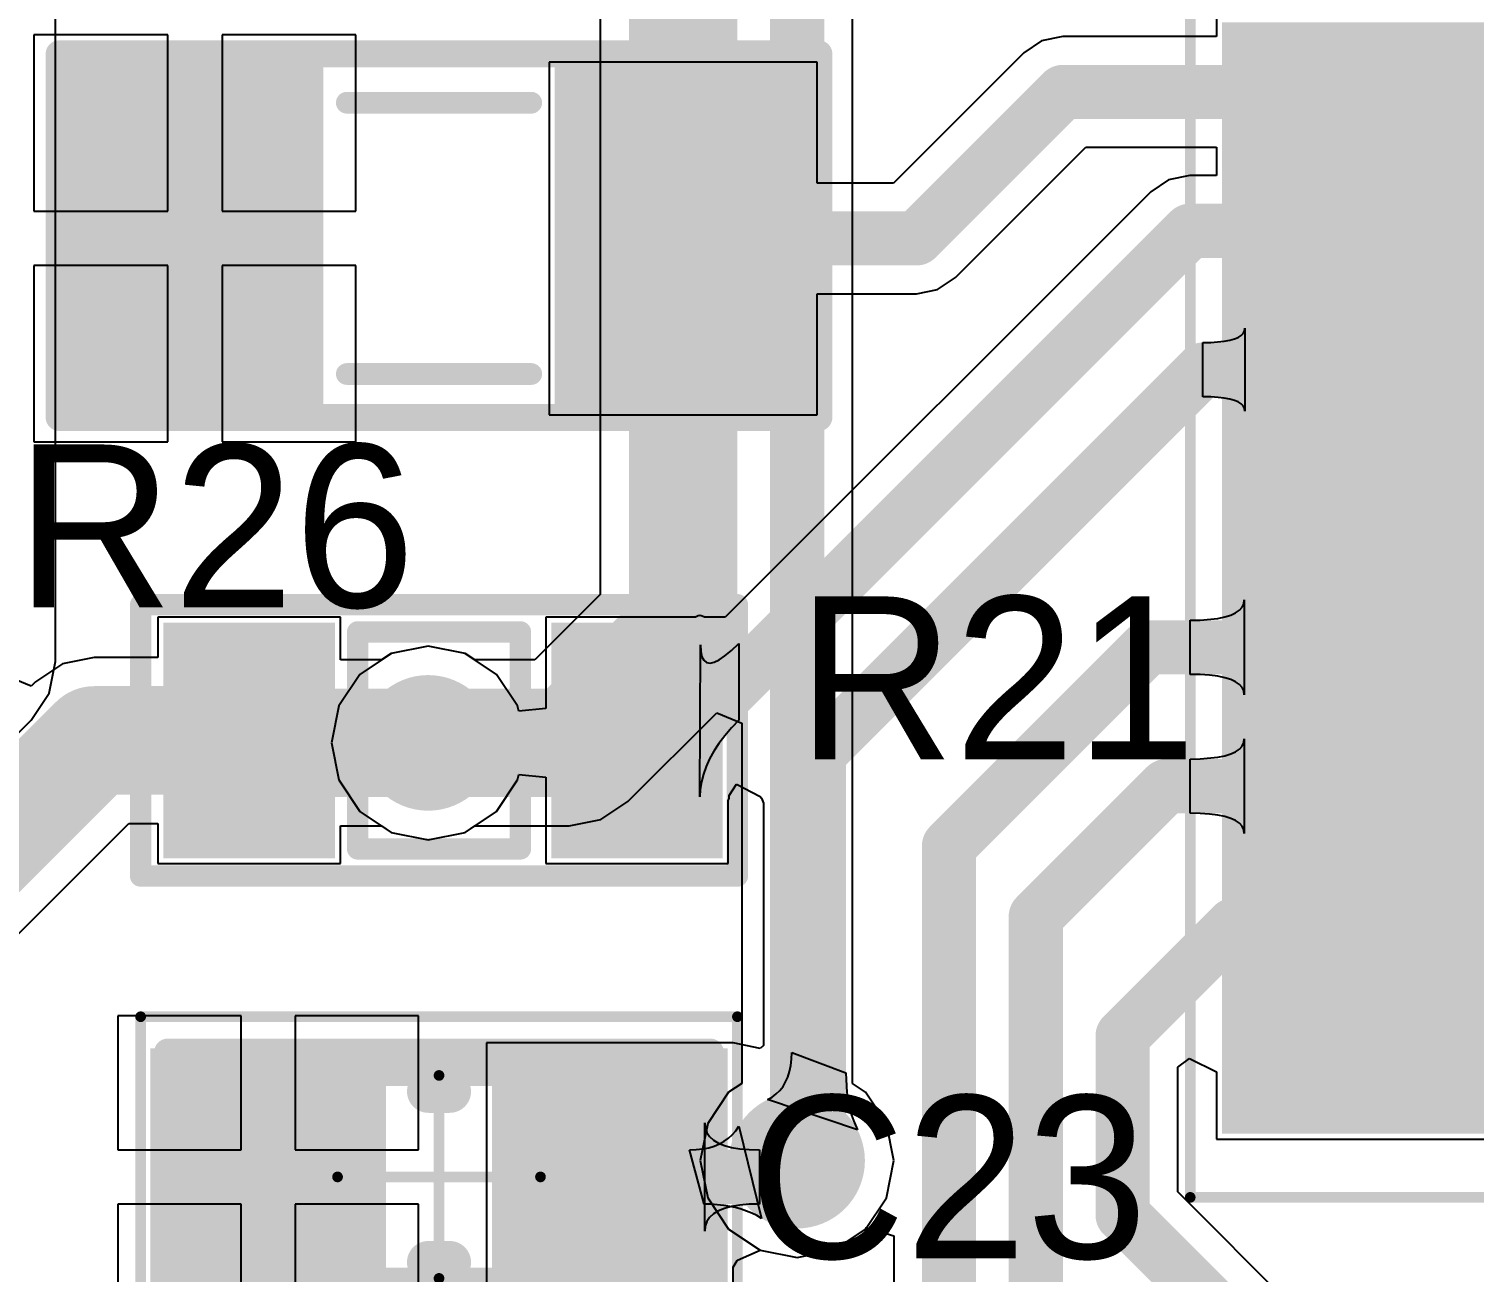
# Model space of a CAD drawing. Header units: millimetres. Extents: x 3.76 to 6.92, y 1.08 to 2.74.
# Drawn here: x 6.0144 to 6.2808, y 1.6615 to 1.8906 of the extents above; entities that cross this region are included whole.
import ezdxf

# ---------------------------------------------------------------- set-up
doc = ezdxf.new("R2010")
doc.units = ezdxf.units.MM
doc.header["$MEASUREMENT"] = 0
for name, color, linetype in [('BottomLayer', 5, 'Continuous'), ('Mechanical13', 56, 'Continuous'), ('Mechanical15', 56, 'Continuous'), ('MultiLayer', 9, 'Continuous'), ('TopLayer', 1, 'Continuous'), ('TopOverlay', 2, 'Continuous'), ('TopPaste', 8, 'Continuous'), ('TopSolder', 216, 'Continuous'), ('ViaHoleLayer', 16, 'Continuous')]:
    doc.layers.add(name, color=color, linetype=linetype)

# ---------------------------------------------------------------- blocks, each defined once
blk = doc.blocks.new('RES_SMD_0805_17')
at = {"layer": 'TopLayer'}
for points in [[(-0.0646866, -0.0275), (-0.0253166, -0.0275), (-0.0646866, 0.0275), (-0.0253166, 0.0275)], [(0.0253134, -0.0275), (0.0646834, -0.0275), (0.0253134, 0.0275), (0.0646834, 0.0275)]]:
    blk.add_solid(points, dxfattribs=at)
at = {"layer": 'TopOverlay'}
for points, const_width in [([(-0.07, 0.033), (-0.07, -0.034)], 0.005), ([(0.07, 0.033), (-0.07, 0.033)], 0.005), ([(0.07, 0.033), (0.07, -0.034)], 0.005), ([(0.0169984, 0.025), (-0.0170016, 0.025)], 0.004), ([(0.0169984, -0.025), (-0.0170016, -0.025)], 0.004), ([(0.07, -0.034), (-0.07, -0.034)], 0.005)]:
    blk.add_lwpolyline(points, dxfattribs=dict(at, const_width=const_width))
for points, const_width in [([(-0.07125, 0.033, 1), (-0.06875, 0.033, 1)], 0.0025), ([(-0.07125, 0.033, 1), (-0.06875, 0.033, 1)], 0.0025), ([(0.06875, 0.033, 1), (0.07125, 0.033, 1)], 0.0025), ([(0.06875, 0.033, 1), (0.07125, 0.033, 1)], 0.0025), ([(-0.0180016, 0.025, 1), (-0.0160016, 0.025, 1)], 0.002), ([(0.0159984, 0.025, 1), (0.0179984, 0.025, 1)], 0.002), ([(-0.0180016, -0.025, 1), (-0.0160016, -0.025, 1)], 0.002), ([(0.0159984, -0.025, 1), (0.0179984, -0.025, 1)], 0.002), ([(-0.07125, -0.034, 1), (-0.06875, -0.034, 1)], 0.0025), ([(-0.07125, -0.034, 1), (-0.06875, -0.034, 1)], 0.0025), ([(0.06875, -0.034, 1), (0.07125, -0.034, 1)], 0.0025), ([(0.06875, -0.034, 1), (0.07125, -0.034, 1)], 0.0025)]:
    blk.add_lwpolyline(points, format="xyb", close=True, dxfattribs=dict(at, const_width=const_width))
at = {"layer": 'TopPaste'}
for points in [[(-0.0646866, -0.0275), (-0.0253166, -0.0275), (-0.0646866, 0.0275), (-0.0253166, 0.0275)], [(0.0253134, -0.0275), (0.0646834, -0.0275), (0.0253134, 0.0275), (0.0646834, 0.0275)]]:
    blk.add_solid(points, dxfattribs=at)
at = {"layer": 'TopSolder'}
for points in [[(-0.0686866, -0.0315), (-0.0213166, -0.0315), (-0.0686866, 0.0315), (-0.0213166, 0.0315)], [(0.0213134, -0.0315), (0.0686834, -0.0315), (0.0213134, 0.0315), (0.0686834, 0.0315)]]:
    blk.add_solid(points, dxfattribs=at)
blk = doc.blocks.new('RES_SMD_0603_22')
at = {"layer": 'TopLayer'}
for points in [[(-0.0468142, -0.0177165), (-0.0231922, -0.0177165), (-0.0468142, 0.0177165), (-0.0231922, 0.0177165)], [(0.0246772, -0.0177119), (0.0482992, -0.0177119), (0.0246772, 0.0177211), (0.0482992, 0.0177211)]]:
    blk.add_solid(points, dxfattribs=at)
at = {"layer": 'TopOverlay', "const_width": 0.003937}
for points in [[(-0.0550032, 0.025), (0.0549968, 0.025)], [(-0.0550032, -0.025), (-0.0550032, 0.025)], [(0.0549968, -0.025), (0.0549968, 0.025)], [(-0.0150032, 0.02), (0.0149968, 0.02)], [(-0.0150032, -0.02), (-0.0150032, 0.02)], [(0.0149968, -0.02), (0.0149968, 0.02)], [(-0.0150032, -0.02), (0.0149968, -0.02)], [(-0.0550032, -0.025), (0.0349968, -0.025)], [(0.0349968, -0.025), (0.0549968, -0.025)]]:
    blk.add_lwpolyline(points, dxfattribs=at)
at = {"layer": 'TopOverlay', "const_width": 0.0019685}
for points in [[(-0.0559874, 0.025, 1), (-0.054019, 0.025, 1)], [(-0.0559874, 0.025, 1), (-0.054019, 0.025, 1)], [(0.0540126, 0.025, 1), (0.055981, 0.025, 1)], [(0.0540126, 0.025, 1), (0.055981, 0.025, 1)], [(-0.0159874, 0.02, 1), (-0.014019, 0.02, 1)], [(-0.0159874, 0.02, 1), (-0.014019, 0.02, 1)], [(0.0140126, 0.02, 1), (0.015981, 0.02, 1)], [(0.0140126, 0.02, 1), (0.015981, 0.02, 1)], [(-0.0159874, -0.02, 1), (-0.014019, -0.02, 1)], [(-0.0159874, -0.02, 1), (-0.014019, -0.02, 1)], [(0.0140126, -0.02, 1), (0.015981, -0.02, 1)], [(0.0140126, -0.02, 1), (0.015981, -0.02, 1)], [(-0.0559874, -0.025, 1), (-0.054019, -0.025, 1)], [(-0.0559874, -0.025, 1), (-0.054019, -0.025, 1)], [(0.0340126, -0.025, 1), (0.035981, -0.025, 1)], [(0.0340126, -0.025, 1), (0.035981, -0.025, 1)], [(0.0540126, -0.025, 1), (0.055981, -0.025, 1)], [(0.0540126, -0.025, 1), (0.055981, -0.025, 1)]]:
    blk.add_lwpolyline(points, format="xyb", close=True, dxfattribs=at)
at = {"layer": 'TopPaste'}
for points in [[(-0.0468142, -0.0177165), (-0.0231922, -0.0177165), (-0.0468142, 0.0177165), (-0.0231922, 0.0177165)], [(0.0246772, -0.0177119), (0.0482992, -0.0177119), (0.0246772, 0.0177211), (0.0482992, 0.0177211)]]:
    blk.add_solid(points, dxfattribs=at)
at = {"layer": 'TopSolder'}
for points in [[(-0.0508142, -0.0217165), (-0.0191922, -0.0217165), (-0.0508142, 0.0217165), (-0.0191922, 0.0217165)], [(0.0206772, -0.0217119), (0.0522992, -0.0217119), (0.0206772, 0.0217211), (0.0522992, 0.0217211)]]:
    blk.add_solid(points, dxfattribs=at)
blk = doc.blocks.new('SOP65P640X110_21N_49')
at = {"layer": 'Mechanical15', "const_width": 0.0019685}
for points in [[(-0.1535433, -0.1397638), (-0.1535433, 0.1397638)], [(-0.1535433, -0.1397638), (0.1535433, -0.1397638)]]:
    blk.add_lwpolyline(points, dxfattribs=at)
at = {"layer": 'Mechanical15', "const_width": 0.0009842}
blk.add_lwpolyline([(-0.1540354, -0.1397638, 1), (-0.1530512, -0.1397638, 1)], format="xyb", close=True, dxfattribs=at)
blk.add_lwpolyline([(-0.1540354, -0.1397638, 1), (-0.1530512, -0.1397638, 1)], format="xyb", close=True, dxfattribs=at)
at = {"layer": 'TopLayer'}
for points in [[(-0.1437008, 0.0551182), (-0.0866142, 0.0551182), (-0.1437008, 0.0728346), (-0.0866142, 0.0728346)], [(-0.1437008, 0.0295276), (-0.0866142, 0.0295276), (-0.1437008, 0.047244), (-0.0866142, 0.047244)], [(-0.1437008, 0.0039371), (-0.0866142, 0.0039371), (-0.1437008, 0.0216535), (-0.0866142, 0.0216535)], [(-0.1437008, -0.0216535), (-0.0866142, -0.0216535), (-0.1437008, -0.0039371), (-0.0866142, -0.0039371)], [(-0.1437008, -0.047244), (-0.0866142, -0.047244), (-0.1437008, -0.0295276), (-0.0866142, -0.0295276)], [(-0.1437008, -0.0728346), (-0.0866142, -0.0728346), (-0.1437008, -0.0551182), (-0.0866142, -0.0551182)], [(-0.1437008, -0.0984251), (-0.0866142, -0.0984251), (-0.1437008, -0.0807087), (-0.0866142, -0.0807087)], [(-0.1437008, -0.1240157), (-0.0866142, -0.1240157), (-0.1437008, -0.1062993), (-0.0866142, -0.1062993)]]:
    blk.add_solid(points, dxfattribs=at)
at = {"layer": 'TopPaste'}
for points in [[(-0.1437008, 0.0551182), (-0.0866142, 0.0551182), (-0.1437008, 0.0728346), (-0.0866142, 0.0728346)], [(-0.1437008, 0.0295276), (-0.0866142, 0.0295276), (-0.1437008, 0.047244), (-0.0866142, 0.047244)], [(-0.1437008, 0.0039371), (-0.0866142, 0.0039371), (-0.1437008, 0.0216535), (-0.0866142, 0.0216535)], [(-0.1437008, -0.0216535), (-0.0866142, -0.0216535), (-0.1437008, -0.0039371), (-0.0866142, -0.0039371)], [(-0.1437008, -0.047244), (-0.0866142, -0.047244), (-0.1437008, -0.0295276), (-0.0866142, -0.0295276)], [(-0.1437008, -0.0728346), (-0.0866142, -0.0728346), (-0.1437008, -0.0551182), (-0.0866142, -0.0551182)], [(-0.1437008, -0.0984251), (-0.0866142, -0.0984251), (-0.1437008, -0.0807087), (-0.0866142, -0.0807087)], [(-0.1437008, -0.1240157), (-0.0866142, -0.1240157), (-0.1437008, -0.1062993), (-0.0866142, -0.1062993)]]:
    blk.add_solid(points, dxfattribs=at)
at = {"layer": 'TopSolder'}
for points in [[(-0.1477008, 0.0511182), (-0.0826142, 0.0511182), (-0.1477008, 0.0768346), (-0.0826142, 0.0768346)], [(-0.1477008, 0.0255276), (-0.0826142, 0.0255276), (-0.1477008, 0.051244), (-0.0826142, 0.051244)], [(-0.1477008, -6.29e-05), (-0.0826142, -6.29e-05), (-0.1477008, 0.0256535), (-0.0826142, 0.0256535)], [(-0.1477008, -0.0256535), (-0.0826142, -0.0256535), (-0.1477008, 6.29e-05), (-0.0826142, 6.29e-05)], [(-0.1477008, -0.051244), (-0.0826142, -0.051244), (-0.1477008, -0.0255276), (-0.0826142, -0.0255276)], [(-0.1477008, -0.0768346), (-0.0826142, -0.0768346), (-0.1477008, -0.0511182), (-0.0826142, -0.0511182)], [(-0.1477008, -0.1024251), (-0.0826142, -0.1024251), (-0.1477008, -0.0767087), (-0.0826142, -0.0767087)], [(-0.1477008, -0.1280157), (-0.0826142, -0.1280157), (-0.1477008, -0.1022993), (-0.0826142, -0.1022993)]]:
    blk.add_solid(points, dxfattribs=at)
blk = doc.blocks.new('CN_SMD_0603_59')
at = {"layer": 'Mechanical13', "const_width": 0.003937}
for points in [[(-0.0344488, 0.0187007), (-0.0344488, -0.0187008)], [(0.0344489, 0.0187007), (-0.0344488, 0.0187007)], [(0.0344489, 0.0187007), (0.0344489, -0.0187008)], [(0.0344489, -0.0187008), (-0.0344488, -0.0187008)]]:
    blk.add_lwpolyline(points, dxfattribs=at)
at = {"layer": 'Mechanical13', "const_width": 0.0019685}
for points in [[(-0.035433, 0.0187007, 1), (-0.0334646, 0.0187007, 1)], [(-0.035433, 0.0187007, 1), (-0.0334646, 0.0187007, 1)], [(0.0334647, 0.0187007, 1), (0.0354331, 0.0187007, 1)], [(0.0334647, 0.0187007, 1), (0.0354331, 0.0187007, 1)], [(-0.035433, -0.0187008, 1), (-0.0334646, -0.0187008, 1)], [(-0.035433, -0.0187008, 1), (-0.0334646, -0.0187008, 1)], [(0.0334647, -0.0187008, 1), (0.0354331, -0.0187008, 1)], [(0.0334647, -0.0187008, 1), (0.0354331, -0.0187008, 1)]]:
    blk.add_lwpolyline(points, format="xyb", close=True, dxfattribs=at)
at = {"layer": 'Mechanical15', "const_width": 0.0019685}
for points in [[(-0.055, 0.0295275), (-0.055, -0.0295276)], [(0.055, 0.0295275), (-0.055, 0.0295275)], [(0.055, 0.0295275), (0.055, -0.0295276)], [(1e-07, 0.0187007), (1e-07, -0.0187008)], [(0.0187009, 0), (-0.0187007, 0)], [(0.055, -0.0295276), (-0.055, -0.0295276)]]:
    blk.add_lwpolyline(points, dxfattribs=at)
at = {"layer": 'Mechanical15', "const_width": 0.0009842}
for points in [[(-0.0554921, 0.0295275, 1), (-0.0545079, 0.0295275, 1)], [(-0.0554921, 0.0295275, 1), (-0.0545079, 0.0295275, 1)], [(0.0545079, 0.0295275, 1), (0.0554921, 0.0295275, 1)], [(0.0545079, 0.0295275, 1), (0.0554921, 0.0295275, 1)], [(-0.000492, 0.0187007, 1), (0.0004922, 0.0187007, 1)], [(-0.0191928, 0, 1), (-0.0182086, 0, 1)], [(0.0182088, 0, 1), (0.019193, 0, 1)], [(-0.000492, -0.0187008, 1), (0.0004922, -0.0187008, 1)], [(-0.0554921, -0.0295276, 1), (-0.0545079, -0.0295276, 1)], [(-0.0554921, -0.0295276, 1), (-0.0545079, -0.0295276, 1)], [(0.0545079, -0.0295276, 1), (0.0554921, -0.0295276, 1)], [(0.0545079, -0.0295276, 1), (0.0554921, -0.0295276, 1)]]:
    blk.add_lwpolyline(points, format="xyb", close=True, dxfattribs=at)
at = {"layer": 'TopLayer'}
for points in [[(-0.0137795, -0.019685), (-0.0137795, 0.019685), (-0.0492125, -0.019685), (-0.0492125, 0.019685)], [(0.0492126, -0.019685), (0.0492126, 0.019685), (0.0137796, -0.019685), (0.0137796, 0.019685)]]:
    blk.add_solid(points, dxfattribs=at)
at = {"layer": 'TopOverlay'}
for points, const_width in [([(-0.0499984, 0.0230032), (-0.0499984, -0.0229968)], 0.005), ([(0.0500016, 0.0230032), (-0.0499984, 0.0230032)], 0.005), ([(0.0500016, 0.0230032), (0.0500016, -0.0229968)], 0.005), ([(0.0019686, 0.015748), (-0.0019684, 0.015748)], 0.007874), ([(0.0019686, -0.0157481), (-0.0019684, -0.0157481)], 0.007874), ([(0.0500016, -0.0229968), (-0.0499984, -0.0229968)], 0.005)]:
    blk.add_lwpolyline(points, dxfattribs=dict(at, const_width=const_width))
for points, const_width in [([(-0.0512484, 0.0230032, 1), (-0.0487484, 0.0230032, 1)], 0.0025), ([(-0.0512484, 0.0230032, 1), (-0.0487484, 0.0230032, 1)], 0.0025), ([(0.0487516, 0.0230032, 1), (0.0512516, 0.0230032, 1)], 0.0025), ([(0.0487516, 0.0230032, 1), (0.0512516, 0.0230032, 1)], 0.0025), ([(-0.0039369, 0.015748, 1), (1e-07, 0.015748, 1)], 0.003937), ([(1e-07, 0.015748, 1), (0.0039371, 0.015748, 1)], 0.003937), ([(-0.0039369, -0.0157481, 1), (1e-07, -0.0157481, 1)], 0.003937), ([(1e-07, -0.0157481, 1), (0.0039371, -0.0157481, 1)], 0.003937), ([(-0.0512484, -0.0229968, 1), (-0.0487484, -0.0229968, 1)], 0.0025), ([(-0.0512484, -0.0229968, 1), (-0.0487484, -0.0229968, 1)], 0.0025), ([(0.0487516, -0.0229968, 1), (0.0512516, -0.0229968, 1)], 0.0025), ([(0.0487516, -0.0229968, 1), (0.0512516, -0.0229968, 1)], 0.0025)]:
    blk.add_lwpolyline(points, format="xyb", close=True, dxfattribs=dict(at, const_width=const_width))
at = {"layer": 'TopPaste'}
for points in [[(-0.0137795, -0.019685), (-0.0137795, 0.019685), (-0.0492125, -0.019685), (-0.0492125, 0.019685)], [(0.0492126, -0.019685), (0.0492126, 0.019685), (0.0137796, -0.019685), (0.0137796, 0.019685)]]:
    blk.add_solid(points, dxfattribs=at)
at = {"layer": 'TopSolder'}
for points in [[(-0.0097795, -0.023685), (-0.0097795, 0.023685), (-0.0532125, -0.023685), (-0.0532125, 0.023685)], [(0.0532126, -0.023685), (0.0532126, 0.023685), (0.0097796, -0.023685), (0.0097796, 0.023685)]]:
    blk.add_solid(points, dxfattribs=at)

msp = doc.modelspace()

# ---------------------------------------------------------------- linework, layer by layer
at = {"layer": 'BottomLayer'}
for p, q in [((6.0192939, 1.774), (6.0192939, 2.0696651)), ((6.1197061, 1.9753938), (6.1197061, 1.7863349)), ((6.1661959, 1.6962344), (6.1661959, 1.9227767)), ((6.1197061, 1.7863349), (6.1076651, 1.7742939)), ((6.088, 1.7768428), (6.0811719, 1.7754846)), ((6.0948281, 1.7754846), (6.088, 1.7768428)), ((6.0811719, 1.7754846), (6.0753832, 1.7716168)), ((6.0966101, 1.7742939), (6.0948281, 1.7754846)), ((6.1076651, 1.7742939), (6.0966101, 1.7742939)), ((6.0181297, 1.7681473), (6.0192939, 1.774)), ((6.0753832, 1.7716168), (6.0715154, 1.7658281)), ((6.0148144, 1.7631856), (6.0181297, 1.7681473)), ((6.0715154, 1.7658281), (6.0701572, 1.759)), ((6.1248144, 1.7481856), (6.1411847, 1.7645559)), ((6.1411847, 1.7645559), (6.1458041, 1.7626424)), ((5.9878144, 1.7361856), (6.0148144, 1.7631856)), ((6.1458041, 1.7626424), (6.1458041, 1.6962344)), ((6.0701572, 1.759), (6.0715154, 1.7521719)), ((6.0715154, 1.7521719), (6.0753832, 1.7463832)), ((6.1198527, 1.7448703), (6.1248144, 1.7481856)), ((6.0753832, 1.7463832), (6.0811719, 1.7425154)), ((6.114, 1.7437061), (6.1198527, 1.7448703)), ((6.0811719, 1.7425154), (6.088, 1.7411572)), ((6.088, 1.7411572), (6.0948281, 1.7425154)), ((6.0948281, 1.7425154), (6.0966101, 1.7437061)), ((6.0966101, 1.7437061), (6.114, 1.7437061)), ((6.1433832, 1.6946168), (6.1395154, 1.6888281)), ((6.1458041, 1.6962344), (6.1433832, 1.6946168)), ((6.1686168, 1.6946168), (6.1661959, 1.6962344)), ((6.1724846, 1.6888281), (6.1686168, 1.6946168)), ((6.1395154, 1.6888281), (6.1381572, 1.682)), ((6.1738428, 1.682), (6.1724846, 1.6888281)), ((6.1381572, 1.682), (6.1395154, 1.6751719)), ((6.1724846, 1.6751719), (6.1738428, 1.682)), ((6.1395154, 1.6751719), (6.1433832, 1.6693832)), ((6.1686168, 1.6693832), (6.1724846, 1.6751719)), ((6.1433832, 1.6693832), (6.1491719, 1.6655154)), ((6.1628281, 1.6655154), (6.1686168, 1.6693832)), ((6.1491719, 1.6655154), (6.156, 1.6641572)), ((6.156, 1.6641572), (6.1628281, 1.6655154))]:
    msp.add_line(p, q, dxfattribs=at)
for points, const_width in [([(6.135, 1.78), (6.135, 1.984)], 0.02), ([(6.156, 1.682), (6.156, 1.927)], 0.01), ([(6.114, 1.759), (6.135, 1.78)], 0.02), ([(6.088, 1.759), (6.114, 1.759)], 0.02)]:
    msp.add_lwpolyline(points, dxfattribs=dict(at, const_width=const_width))
for points, const_width in [([(6.13, 1.78, 1), (6.14, 1.78, 1)], 0.01), ([(6.13, 1.78, 1), (6.14, 1.78, 1)], 0.01), ([(6.08175, 1.759, 1), (6.09425, 1.759, 1)], 0.0125), ([(6.083, 1.759, 1), (6.093, 1.759, 1)], 0.01), ([(6.109, 1.759, 1), (6.119, 1.759, 1)], 0.01), ([(6.109, 1.759, 1), (6.119, 1.759, 1)], 0.01), ([(6.14975, 1.682, 1), (6.16225, 1.682, 1)], 0.0125), ([(6.1535, 1.682, 1), (6.1585, 1.682, 1)], 0.005)]:
    msp.add_lwpolyline(points, format="xyb", close=True, dxfattribs=dict(at, const_width=const_width))
at = {"layer": 'MultiLayer', "const_width": 0.0125}
for points in [[(6.08175, 1.759, 1), (6.09425, 1.759, 1)], [(6.14975, 1.682, 1), (6.16225, 1.682, 1)]]:
    msp.add_lwpolyline(points, format="xyb", close=True, dxfattribs=at)
at = {"layer": 'TopLayer'}
for p, q in [((6.2332992, 1.894371), (6.2332992, 1.8891723)), ((6.0400016, 1.8894937), (6.0153166, 1.8894937)), ((6.0153166, 1.8894937), (6.0153166, 1.8569935)), ((6.0400016, 1.8569935), (6.0400016, 1.8894937)), ((6.0746866, 1.8894937), (6.0500016, 1.8894937)), ((6.0500016, 1.8894937), (6.0500016, 1.8569935)), ((6.0746866, 1.8569935), (6.0746866, 1.8894937)), ((6.2049764, 1.8891723), (6.2010746, 1.8883962)), ((6.2332992, 1.8891723), (6.2049764, 1.8891723)), ((6.1977668, 1.886186), (6.1737704, 1.8621896)), ((6.2010746, 1.8883962), (6.1977668, 1.886186)), ((6.1596866, 1.8844937), (6.1103166, 1.8844937)), ((6.1103166, 1.8844937), (6.1103166, 1.8194937)), ((6.1596866, 1.8621896), (6.1596866, 1.8844937)), ((6.1852033, 1.8447841), (6.2091997, 1.8687805)), ((6.2091997, 1.8687805), (6.2332992, 1.8687805)), ((6.2332992, 1.8687805), (6.2332992, 1.8635817)), ((6.1737704, 1.8621896), (6.1596866, 1.8621896)), ((6.224484, 1.8628056), (6.2211762, 1.8605954)), ((6.2283858, 1.8635817), (6.224484, 1.8628056)), ((6.2332992, 1.8635817), (6.2283858, 1.8635817)), ((6.2211762, 1.8605954), (6.1427623, 1.7821815)), ((6.0153166, 1.8569935), (6.0400016, 1.8569935)), ((6.0500016, 1.8569935), (6.0746866, 1.8569935)), ((6.0400016, 1.8469935), (6.0153166, 1.8469935)), ((6.0153166, 1.8469935), (6.0153166, 1.8144937)), ((6.0400016, 1.8144937), (6.0400016, 1.8469935)), ((6.0746866, 1.8469935), (6.0500016, 1.8469935)), ((6.0500016, 1.8469935), (6.0500016, 1.8144937)), ((6.0746866, 1.8144937), (6.0746866, 1.8469935)), ((6.1818955, 1.8425739), (6.1852033, 1.8447841)), ((6.1596866, 1.8194937), (6.1596866, 1.8417978)), ((6.1596866, 1.8417978), (6.1779937, 1.8417978)), ((6.1779937, 1.8417978), (6.1818955, 1.8425739)), ((6.2384618, 1.8349207), (6.2385392, 1.8354192)), ((6.2385392, 1.8354192), (6.2385392, 1.8201714)), ((6.2307953, 1.8327953), (6.2322666, 1.8328215)), ((6.2307953, 1.8227953), (6.2307953, 1.8327953)), ((6.2322666, 1.8328215), (6.2347447, 1.8330315)), ((6.2347447, 1.8330315), (6.2357514, 1.8332151)), ((6.2357514, 1.8332151), (6.2366032, 1.8334513)), ((6.2366032, 1.8334513), (6.2373002, 1.8337399)), ((6.2373002, 1.8337399), (6.2378422, 1.834081)), ((6.2378422, 1.834081), (6.2382294, 1.8344746)), ((6.2382294, 1.8344746), (6.2384618, 1.8349207)), ((6.2322666, 1.8227691), (6.2307953, 1.8227953)), ((6.2335831, 1.8226903), (6.2322666, 1.8227691)), ((6.2347447, 1.8225591), (6.2335831, 1.8226903)), ((6.2357514, 1.8223755), (6.2347447, 1.8225591)), ((6.2366032, 1.8221393), (6.2357514, 1.8223755)), ((6.2373002, 1.8218507), (6.2366032, 1.8221393)), ((6.1103166, 1.8194937), (6.1596866, 1.8194937)), ((6.2378422, 1.8215096), (6.2373002, 1.8218507)), ((6.2382294, 1.821116), (6.2378422, 1.8215096)), ((6.2384618, 1.8206699), (6.2382294, 1.821116)), ((6.2385392, 1.8201714), (6.2384618, 1.8206699)), ((6.0153166, 1.8144937), (6.0400016, 1.8144937)), ((6.0500016, 1.8144937), (6.0746866, 1.8144937)), ((6.2383192, 1.7846421), (6.2384192, 1.7853524)), ((6.2384192, 1.7853524), (6.2384192, 1.767876)), ((6.071811, 1.7821769), (6.038189, 1.7821769)), ((6.038189, 1.7821769), (6.038189, 1.7747543)), ((6.071811, 1.7742939), (6.071811, 1.7821769)), ((6.1372848, 1.7821815), (6.1096804, 1.7821815)), ((6.1096804, 1.7821815), (6.1096804, 1.7653363)), ((6.13787, 1.7824645), (6.1372848, 1.7821815)), ((6.1380395, 1.7824055), (6.13787, 1.7824645)), ((6.1382056, 1.7824735), (6.1380395, 1.7824055)), ((6.1389021, 1.7821815), (6.1382056, 1.7824735)), ((6.1427623, 1.7821815), (6.1389021, 1.7821815)), ((6.2335192, 1.7819506), (6.2348192, 1.7822123)), ((6.2348192, 1.7822123), (6.2359192, 1.7825488)), ((6.2359192, 1.7825488), (6.2368192, 1.78296)), ((6.2368192, 1.78296), (6.2375192, 1.7834459)), ((6.2375192, 1.7834459), (6.2380192, 1.7840066)), ((6.2380192, 1.7840066), (6.2383192, 1.7846421)), ((6.2284192, 1.7816142), (6.2303192, 1.7816516)), ((6.2284192, 1.7716142), (6.2284192, 1.7816142)), ((6.2303192, 1.7816516), (6.2335192, 1.7819506)), ((6.088, 1.7768428), (6.0811719, 1.7754846)), ((6.0948281, 1.7754846), (6.088, 1.7768428)), ((6.1380624, 1.7490403), (6.1381824, 1.7770615)), ((6.1381824, 1.7770615), (6.1382531, 1.7758387)), ((6.14391, 1.7760491), (6.1452535, 1.7773245)), ((6.1452535, 1.7773245), (6.1452535, 1.7631824)), ((6.0264604, 1.7747543), (6.0206077, 1.7735901)), ((6.038189, 1.7747543), (6.0264604, 1.7747543)), ((6.0793899, 1.7742939), (6.071811, 1.7742939)), ((6.0811719, 1.7754846), (6.0793899, 1.7742939)), ((6.1006168, 1.7716168), (6.0948281, 1.7754846)), ((6.1382531, 1.7758387), (6.1384652, 1.7748935)), ((6.1384652, 1.7748935), (6.1388188, 1.7742258)), ((6.1388188, 1.7742258), (6.1393138, 1.7738357)), ((6.140728, 1.7738883), (6.1416472, 1.774331)), ((6.1416472, 1.774331), (6.1427079, 1.7750513)), ((6.1427079, 1.7750513), (6.14391, 1.7760491)), ((6.0206077, 1.7735901), (6.015646, 1.7702748)), ((6.1044846, 1.7658281), (6.1006168, 1.7716168)), ((6.1393138, 1.7738357), (6.1399502, 1.7737232)), ((6.1399502, 1.7737232), (6.140728, 1.7738883)), ((6.2303192, 1.7715768), (6.2284192, 1.7716142)), ((6.2320192, 1.7714647), (6.2303192, 1.7715768)), ((6.2335192, 1.7712778), (6.2320192, 1.7714647)), ((6.0148153, 1.7694441), (6.0101959, 1.7713576)), ((6.015646, 1.7702748), (6.0148153, 1.7694441)), ((6.2348192, 1.7710161), (6.2335192, 1.7712778)), ((6.2359192, 1.7706796), (6.2348192, 1.7710161)), ((6.2368192, 1.7702684), (6.2359192, 1.7706796)), ((6.2375192, 1.7697825), (6.2368192, 1.7702684)), ((6.2380192, 1.7692218), (6.2375192, 1.7697825)), ((6.2383192, 1.7685863), (6.2380192, 1.7692218)), ((6.2384192, 1.767876), (6.2383192, 1.7685863)), ((6.1046804, 1.7648438), (6.1044846, 1.7658281)), ((6.1096804, 1.7653363), (6.1046804, 1.7648438)), ((6.1438925, 1.761752), (6.1426743, 1.7603251)), ((6.1452535, 1.7631824), (6.1438925, 1.761752)), ((6.1415986, 1.7589019), (6.1406655, 1.7574823)), ((6.1426743, 1.7603251), (6.1415986, 1.7589019)), ((6.2375192, 1.7578553), (6.2380192, 1.758416)), ((6.2380192, 1.758416), (6.2383192, 1.7590515)), ((6.2383192, 1.7590515), (6.2384192, 1.7597618)), ((6.2384192, 1.7597618), (6.2384192, 1.7422854)), ((6.1398751, 1.7560663), (6.1392273, 1.7546539)), ((6.1406655, 1.7574823), (6.1398751, 1.7560663)), ((6.2284192, 1.7560236), (6.2303192, 1.756061)), ((6.2284192, 1.7460236), (6.2284192, 1.7560236)), ((6.2303192, 1.756061), (6.2335192, 1.75636)), ((6.2335192, 1.75636), (6.2348192, 1.7566217)), ((6.2348192, 1.7566217), (6.2359192, 1.7569582)), ((6.2359192, 1.7569582), (6.2368192, 1.7573694)), ((6.2368192, 1.7573694), (6.2375192, 1.7578553)), ((6.1044846, 1.7521719), (6.1046804, 1.7531562)), ((6.1046804, 1.7531562), (6.1096804, 1.7526637)), ((6.1387222, 1.7532451), (6.1383596, 1.7518399)), ((6.1392273, 1.7546539), (6.1387222, 1.7532451)), ((6.1006168, 1.7463832), (6.1044846, 1.7521719)), ((6.1096804, 1.7526637), (6.1096804, 1.7367485)), ((6.1381397, 1.7504383), (6.1380624, 1.7490403)), ((6.1383596, 1.7518399), (6.1381397, 1.7504383)), ((6.1434962, 1.7492856), (6.1448069, 1.751405)), ((6.1448069, 1.751405), (6.1492063, 1.7491231)), ((6.1433024, 1.7484008), (6.1434661, 1.7487415)), ((6.1433024, 1.7367485), (6.1433024, 1.7484008)), ((6.1434661, 1.7487415), (6.1434962, 1.7492856)), ((6.1492063, 1.7491231), (6.1494258, 1.7488271)), ((6.1494258, 1.7488271), (6.1498041, 1.7478725)), ((6.1498041, 1.7478725), (6.1498041, 1.703244)), ((6.0948281, 1.7425154), (6.1006168, 1.7463832)), ((6.2303192, 1.7459862), (6.2284192, 1.7460236)), ((6.2320192, 1.7458741), (6.2303192, 1.7459862)), ((6.2335192, 1.7456872), (6.2320192, 1.7458741)), ((6.2348192, 1.7454255), (6.2335192, 1.7456872)), ((6.2359192, 1.745089), (6.2348192, 1.7454255)), ((6.2368192, 1.7446778), (6.2359192, 1.745089)), ((6.0112939, 1.7226651), (6.0327953, 1.7441665)), ((6.0327953, 1.7441665), (6.038189, 1.7441665)), ((6.038189, 1.7441665), (6.038189, 1.7367439)), ((6.071811, 1.7367439), (6.071811, 1.7437061)), ((6.071811, 1.7437061), (6.0793899, 1.7437061)), ((6.0793899, 1.7437061), (6.0811719, 1.7425154)), ((6.0811719, 1.7425154), (6.088, 1.7411572)), ((6.088, 1.7411572), (6.0948281, 1.7425154)), ((6.2375192, 1.7441919), (6.2368192, 1.7446778)), ((6.2380192, 1.7436312), (6.2375192, 1.7441919)), ((6.2383192, 1.7429957), (6.2380192, 1.7436312)), ((6.2384192, 1.7422854), (6.2383192, 1.7429957)), ((6.038189, 1.7367439), (6.071811, 1.7367439)), ((6.1096804, 1.7367485), (6.1433024, 1.7367485)), ((6.053504, 1.7086868), (6.0307874, 1.7086868)), ((6.0307874, 1.7086868), (6.0307874, 1.6840019)), ((6.053504, 1.6840019), (6.053504, 1.7086868)), ((6.0862204, 1.7086868), (6.063504, 1.7086868)), ((6.063504, 1.7086868), (6.063504, 1.6840019)), ((6.0862204, 1.6840019), (6.0862204, 1.7086868)), ((6.1442124, 1.7036868), (6.0987795, 1.7036868)), ((6.0987795, 1.7036868), (6.0987795, 1.6543168)), ((6.1442125, 1.7036869), (6.1442124, 1.7036868)), ((6.1492125, 1.7026899), (6.1442125, 1.7036869)), ((6.1498041, 1.703244), (6.1492125, 1.7026899)), ((6.154601, 1.6984203), (6.1548227, 1.6995117)), ((6.1548227, 1.6995117), (6.1549557, 1.7006916)), ((6.1549557, 1.7006916), (6.155, 1.7019599)), ((6.155, 1.7019599), (6.165, 1.6981747)), ((6.2261959, 1.6992115), (6.2282992, 1.7008361)), ((6.2282992, 1.7008361), (6.2332992, 1.6983803)), ((6.1538917, 1.6965029), (6.1542907, 1.6974174)), ((6.1542907, 1.6974174), (6.154601, 1.6984203)), ((6.165, 1.6981747), (6.1650215, 1.6969376)), ((6.1650215, 1.6969376), (6.1651932, 1.6945871)), ((6.2261959, 1.6762233), (6.2261959, 1.6992115)), ((6.2332992, 1.6983803), (6.2332992, 1.6859843)), ((6.151409, 1.6937296), (6.1521627, 1.6942902)), ((6.1521627, 1.6942902), (6.1528277, 1.6949393)), ((6.1528277, 1.6949393), (6.153404, 1.6956769)), ((6.153404, 1.6956769), (6.1538917, 1.6965029)), ((6.1651932, 1.6945871), (6.1653434, 1.6934736)), ((6.1505667, 1.6932574), (6.151409, 1.6937296)), ((6.1671465, 1.6876574), (6.1505667, 1.6932574)), ((6.1653434, 1.6934736), (6.1657727, 1.6913701)), ((6.1389725, 1.6690018), (6.1389725, 1.6890018)), ((6.1389725, 1.6890018), (6.1390737, 1.6880518)), ((6.1657727, 1.6913701), (6.1660518, 1.6903802)), ((6.1660518, 1.6903802), (6.1663737, 1.6894314)), ((6.1663737, 1.6894314), (6.1667386, 1.6885238)), ((6.1390737, 1.6880518), (6.1393773, 1.6872018)), ((6.1393773, 1.6872018), (6.1398833, 1.6864518)), ((6.1398833, 1.6864518), (6.1405917, 1.6858018)), ((6.1433397, 1.6861341), (6.1440502, 1.6867868)), ((6.1440502, 1.6867868), (6.144682, 1.6875266)), ((6.144682, 1.6875266), (6.1452351, 1.6883534)), ((6.1452351, 1.6883534), (6.1494325, 1.6713643)), ((6.1667386, 1.6885238), (6.1671465, 1.6876574)), ((6.0307874, 1.6840019), (6.053504, 1.6840019)), ((6.063504, 1.6840019), (6.0862204, 1.6840019)), ((6.1361613, 1.6840018), (6.137423, 1.6840453)), ((6.1388938, 1.6740018), (6.1361613, 1.6840018)), ((6.137423, 1.6840453), (6.138606, 1.6841759)), ((6.138606, 1.6841759), (6.1397102, 1.6843934)), ((6.1397102, 1.6843934), (6.1407357, 1.6846981)), ((6.1405917, 1.6858018), (6.1415025, 1.6852518)), ((6.1407357, 1.6846981), (6.1416825, 1.6850897)), ((6.1415025, 1.6852518), (6.1426157, 1.6848018)), ((6.1416825, 1.6850897), (6.1425505, 1.6855684)), ((6.1425505, 1.6855684), (6.1433397, 1.6861341)), ((6.1426157, 1.6848018), (6.1439313, 1.6844518)), ((6.1439313, 1.6844518), (6.1454493, 1.6842018)), ((6.1454493, 1.6842018), (6.1471697, 1.6840518)), ((6.1471697, 1.6840518), (6.1490925, 1.6840018)), ((6.1490925, 1.6840018), (6.1490925, 1.6740018)), ((6.2332992, 1.6859843), (6.3003858, 1.6859843)), ((6.2642233, 1.6381959), (6.2261959, 1.6762233)), ((6.053504, 1.6740019), (6.0307874, 1.6740019)), ((6.0307874, 1.6740019), (6.0307874, 1.6493168)), ((6.053504, 1.6493168), (6.053504, 1.6740019)), ((6.0862204, 1.6740019), (6.063504, 1.6740019)), ((6.063504, 1.6740019), (6.063504, 1.6493168)), ((6.0862204, 1.6493168), (6.0862204, 1.6740019)), ((6.1401273, 1.6739754), (6.1388938, 1.6740018)), ((6.1424746, 1.6737644), (6.1401273, 1.6739754)), ((6.1426157, 1.6732018), (6.1415025, 1.6727518)), ((6.1435884, 1.6735798), (6.1424746, 1.6737644)), ((6.1439313, 1.6735518), (6.1426157, 1.6732018)), ((6.1446622, 1.6733424), (6.1435884, 1.6735798)), ((6.1454493, 1.6738018), (6.1439313, 1.6735518)), ((6.1456961, 1.6730523), (6.1446622, 1.6733424)), ((6.1471697, 1.6739518), (6.1454493, 1.6738018)), ((6.1466901, 1.6727094), (6.1456961, 1.6730523)), ((6.1490925, 1.6740018), (6.1471697, 1.6739518)), ((6.1393773, 1.6708018), (6.1390737, 1.6699518)), ((6.1398833, 1.6715518), (6.1393773, 1.6708018)), ((6.1405917, 1.6722018), (6.1398833, 1.6715518)), ((6.1415025, 1.6727518), (6.1405917, 1.6722018)), ((6.1476442, 1.6723138), (6.1466901, 1.6727094)), ((6.1485583, 1.6718654), (6.1476442, 1.6723138)), ((6.1494325, 1.6713643), (6.1485583, 1.6718654)), ((6.1390737, 1.6699518), (6.1389725, 1.6690018)), ((6.1628281, 1.6655154), (6.1686168, 1.6693832)), ((6.1686168, 1.6693832), (6.1688041, 1.6696635)), ((6.1688041, 1.6696635), (6.1738041, 1.6681468)), ((6.1738041, 1.6681468), (6.1738041, 1.6392233)), ((6.1450195, 1.6636869), (6.149172, 1.6655154)), ((6.149172, 1.6655154), (6.156, 1.6641572)), ((6.156, 1.6641572), (6.1628281, 1.6655154)), ((6.1442125, 1.6623552), (6.1449444, 1.6636038)), ((6.1442125, 1.6543168), (6.1442125, 1.6623552)), ((6.1449444, 1.6636038), (6.1450195, 1.6636869))]:
    msp.add_line(p, q, dxfattribs=at)
for points, const_width in [([(6.1779937, 1.8519937), (6.2049764, 1.8789764)], 0.01), ([(6.2049764, 1.8789764), (6.2668425, 1.8789764)], 0.01), ([(6.134465, 1.759465), (6.2283858, 1.8533858)], 0.01), ([(6.1350016, 1.8519937), (6.1779937, 1.8519937)], 0.01), ([(6.2283858, 1.8533858), (6.2668425, 1.8533858)], 0.01), ([(6.16, 1.757), (6.2307953, 1.8277953)], 0.01), ([(6.2307953, 1.8277953), (6.2668425, 1.8277953)], 0.01), ([(6.2668425, 1.8022047), (6.3692047, 1.8022047)], 0.02), ([(6.184, 1.74), (6.2206142, 1.7766142)], 0.01), ([(6.2206142, 1.7766142), (6.2668425, 1.7766142)], 0.01), ([(5.996, 1.729), (6.0264604, 1.7594604)], 0.02), ([(6.0264604, 1.7594604), (6.055, 1.7594604)], 0.02), ([(6.055, 1.7594604), (6.0554604, 1.759)], 0.02), ([(6.0554604, 1.759), (6.088, 1.759)], 0.02), ([(6.1264914, 1.759465), (6.134465, 1.759465)], 0.01), ([(6.16, 1.686), (6.16, 1.757)], 0.01), ([(6.2, 1.727), (6.2240236, 1.7510236)], 0.01), ([(6.2240236, 1.7510236), (6.2668425, 1.7510236)], 0.01), ([(6.184, 1.635), (6.184, 1.74)], 0.01), ([(6.2, 1.656), (6.2, 1.727)], 0.01), ([(6.216, 1.705), (6.2364331, 1.7254331)], 0.01), ([(6.2364331, 1.7254331), (6.2668425, 1.7254331)], 0.01), ([(6.216, 1.672), (6.216, 1.705)], 0.01), ([(6.2668425, 1.6998425), (6.3811575, 1.6998425)], 0.015), ([(6.1530018, 1.6790018), (6.16, 1.686)], 0.01), ([(6.121496, 1.6790018), (6.1530018, 1.6790018)], 0.01), ([(6.216, 1.672), (6.26, 1.628)], 0.01)]:
    msp.add_lwpolyline(points, dxfattribs=dict(at, const_width=const_width))
for points, const_width in [([(6.2024764, 1.8789764, 1), (6.2074764, 1.8789764, 1)], 0.005), ([(6.2024764, 1.8789764, 1), (6.2074764, 1.8789764, 1)], 0.005), ([(6.2643425, 1.8789764, 1), (6.2693425, 1.8789764, 1)], 0.005), ([(6.1325016, 1.8519937, 1), (6.1375016, 1.8519937, 1)], 0.005), ([(6.1754937, 1.8519937, 1), (6.1804937, 1.8519937, 1)], 0.005), ([(6.1754937, 1.8519937, 1), (6.1804937, 1.8519937, 1)], 0.005), ([(6.2258858, 1.8533858, 1), (6.2308858, 1.8533858, 1)], 0.005), ([(6.2258858, 1.8533858, 1), (6.2308858, 1.8533858, 1)], 0.005), ([(6.2643425, 1.8533858, 1), (6.2693425, 1.8533858, 1)], 0.005), ([(6.2282953, 1.8277953, 1), (6.2332953, 1.8277953, 1)], 0.005), ([(6.2282953, 1.8277953, 1), (6.2332953, 1.8277953, 1)], 0.005), ([(6.2643425, 1.8277953, 1), (6.2693425, 1.8277953, 1)], 0.005), ([(6.2618425, 1.8022047, 1), (6.2718425, 1.8022047, 1)], 0.01), ([(6.2181142, 1.7766142, 1), (6.2231142, 1.7766142, 1)], 0.005), ([(6.2181142, 1.7766142, 1), (6.2231142, 1.7766142, 1)], 0.005), ([(6.2643425, 1.7766142, 1), (6.2693425, 1.7766142, 1)], 0.005), ([(6.08175, 1.759, 1), (6.09425, 1.759, 1)], 0.0125), ([(6.0214604, 1.7594604, 1), (6.0314604, 1.7594604, 1)], 0.01), ([(6.0214604, 1.7594604, 1), (6.0314604, 1.7594604, 1)], 0.01), ([(6.05, 1.7594604, 1), (6.06, 1.7594604, 1)], 0.01), ([(6.05, 1.7594604, 1), (6.06, 1.7594604, 1)], 0.01), ([(6.0504604, 1.759, 1), (6.0604604, 1.759, 1)], 0.01), ([(6.0504604, 1.759, 1), (6.0604604, 1.759, 1)], 0.01), ([(6.083, 1.759, 1), (6.093, 1.759, 1)], 0.01), ([(6.1239914, 1.759465, 1), (6.1289914, 1.759465, 1)], 0.005), ([(6.131965, 1.759465, 1), (6.136965, 1.759465, 1)], 0.005), ([(6.131965, 1.759465, 1), (6.136965, 1.759465, 1)], 0.005), ([(6.1575, 1.757, 1), (6.1625, 1.757, 1)], 0.005), ([(6.1575, 1.757, 1), (6.1625, 1.757, 1)], 0.005), ([(6.2215236, 1.7510236, 1), (6.2265236, 1.7510236, 1)], 0.005), ([(6.2215236, 1.7510236, 1), (6.2265236, 1.7510236, 1)], 0.005), ([(6.2643425, 1.7510236, 1), (6.2693425, 1.7510236, 1)], 0.005), ([(6.1815, 1.74, 1), (6.1865, 1.74, 1)], 0.005), ([(6.1815, 1.74, 1), (6.1865, 1.74, 1)], 0.005), ([(6.1975, 1.727, 1), (6.2025, 1.727, 1)], 0.005), ([(6.1975, 1.727, 1), (6.2025, 1.727, 1)], 0.005), ([(6.2339331, 1.7254331, 1), (6.2389331, 1.7254331, 1)], 0.005), ([(6.2339331, 1.7254331, 1), (6.2389331, 1.7254331, 1)], 0.005), ([(6.2643425, 1.7254331, 1), (6.2693425, 1.7254331, 1)], 0.005), ([(6.2135, 1.705, 1), (6.2185, 1.705, 1)], 0.005), ([(6.2135, 1.705, 1), (6.2185, 1.705, 1)], 0.005), ([(6.2630925, 1.6998425, 1), (6.2705925, 1.6998425, 1)], 0.0075), ([(6.14975, 1.682, 1), (6.16225, 1.682, 1)], 0.0125), ([(6.1575, 1.686, 1), (6.1625, 1.686, 1)], 0.005), ([(6.1575, 1.686, 1), (6.1625, 1.686, 1)], 0.005), ([(6.118996, 1.6790018, 1), (6.123996, 1.6790018, 1)], 0.005), ([(6.1505018, 1.6790018, 1), (6.1555018, 1.6790018, 1)], 0.005), ([(6.1505018, 1.6790018, 1), (6.1555018, 1.6790018, 1)], 0.005), ([(6.2135, 1.672, 1), (6.2185, 1.672, 1)], 0.005), ([(6.2135, 1.672, 1), (6.2185, 1.672, 1)], 0.005)]:
    msp.add_lwpolyline(points, format="xyb", close=True, dxfattribs=dict(at, const_width=const_width))
at = {"layer": 'ViaHoleLayer', "const_width": 0.0075}
for points in [[(6.08425, 1.759, 1), (6.09175, 1.759, 1)], [(6.15225, 1.682, 1), (6.15975, 1.682, 1)]]:
    msp.add_lwpolyline(points, format="xyb", close=True, dxfattribs=at)

# ---------------------------------------------------------------- block references
msp.add_blockref('SOP65P640X110_21N_49', (6.382, 1.815))
for name, p, rotation in [('RES_SMD_0805_17', (6.09, 1.8519937), 180), ('RES_SMD_0603_22', (6.0900032, 1.7594604), 360), ('CN_SMD_0603_59', (6.09, 1.6790018), 180)]:
    msp.add_blockref(name, p, dxfattribs=dict(rotation=rotation))

# ---------------------------------------------------------------- texts
at = {"layer": 'TopOverlay'}
for s, p in [('R26', (6.012, 1.784)), ('R21', (6.156, 1.756)), ('C23', (6.147, 1.664))]:
    msp.add_text(s, height=0.03, dxfattribs=at).set_placement(p)

doc.saveas('drawing.dxf')
